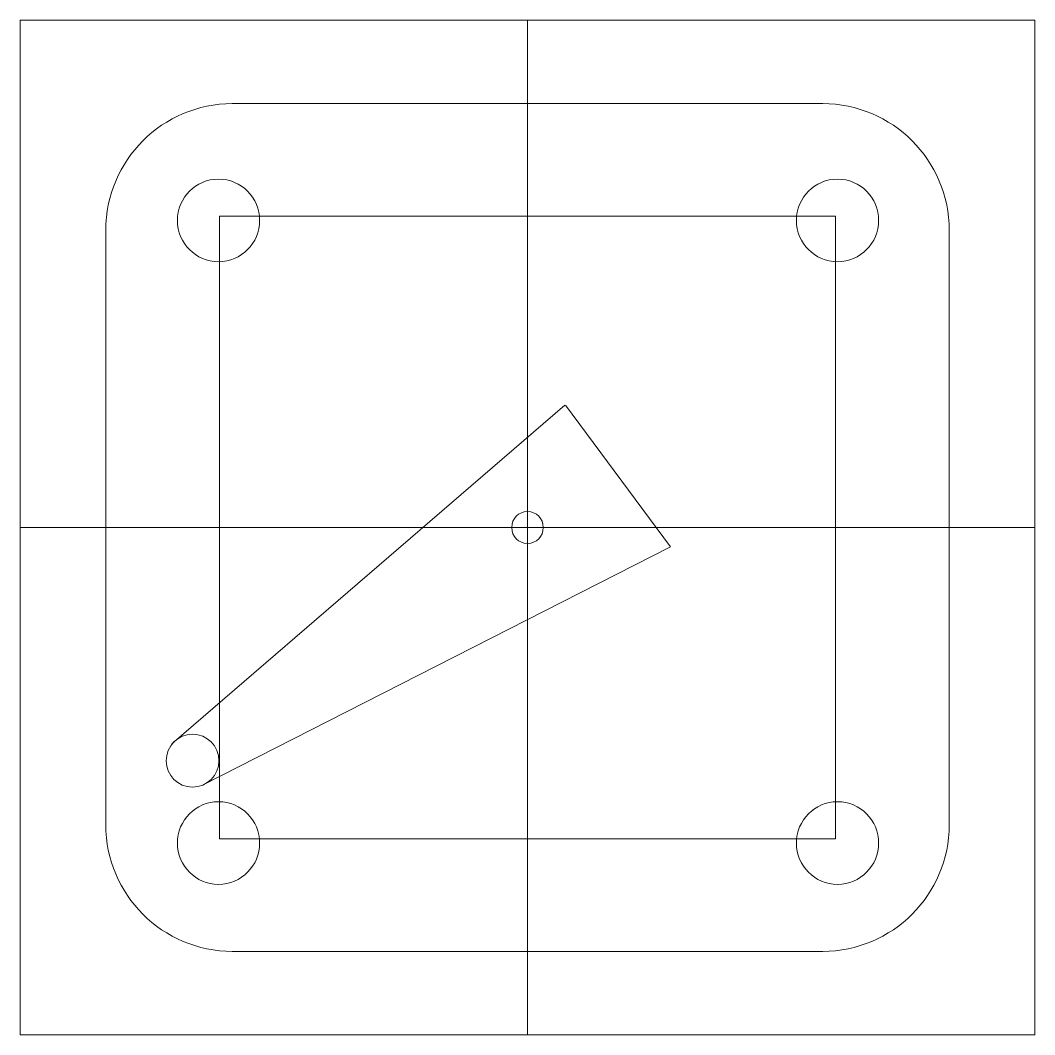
# Model space of a CAD drawing. Header units: millimetres. Extents: x -27.1 to 49.2, y -96.9 to -20.6.
import ezdxf

# ---------------------------------------------------------------- set-up
doc = ezdxf.new("R2010")
doc.units = ezdxf.units.MM
doc.header["$MEASUREMENT"] = 0
doc.layers.add('Scaled', color=7, linetype='Continuous')

msp = doc.modelspace()

# ---------------------------------------------------------------- linework, layer by layer
at = {"layer": 'Scaled', "color": 240, "lineweight": 9}
msp.add_lwpolyline([(-27.1225, -96.9461), (49.2075, -96.9461), (49.2075, -20.6161), (-27.1225, -20.6161), (-27.1225, -96.9461)], close=True, dxfattribs=at)
at = {"layer": 'Scaled', "color": 250, "lineweight": 9}
msp.add_lwpolyline([(-12.1347, -82.206), (34.2197, -82.206), (34.2197, -35.3562), (-12.1347, -35.3562), (-12.1347, -82.206)], close=True, dxfattribs=at)
at = {"layer": 'Scaled', "color": 250, "lineweight": 18}
for centre, major_axis, ratio in [((-12.2058, -35.6749), (0, 3.1073), 0.9958485), ((34.3698, -35.6749), (0, 3.1073), 0.9958485), ((11.0425, -58.781), (0, 1.1951), 0.9958999), ((-14.1577, -76.3258), (0, 1.9919), 0.9958331), ((-12.2058, -82.5246), (0, 3.1073), 0.9958485), ((34.3698, -82.5246), (0, 3.1073), 0.9958485)]:
    msp.add_ellipse(centre, major_axis=major_axis, ratio=ratio, dxfattribs=at)
for points in [[(11.0425, -20.6161), (11.0425, -20.6161), (11.0425, -96.9461), (11.0425, -96.9461)], [(-15.7212, -75.0599), (-15.7212, -75.0599), (13.8413, -49.5762), (13.8413, -49.5762)], [(13.8964, -49.5762), (13.8964, -49.5762), (21.8094, -60.2355), (21.8094, -60.2355)], [(-27.1225, -58.7811), (-27.1225, -58.7811), (49.2075, -58.7811), (49.2075, -58.7811)], [(-13.3697, -78.1543), (-13.3697, -78.1543), (21.8094, -60.2355), (21.8094, -60.2355)]]:
    msp.add_open_spline(points, degree=3, dxfattribs=at)
msp.add_open_spline([(-11.1742, -26.8866), (-11.1742, -26.8866), (33.2591, -26.8866), (33.2591, -26.8866), (33.2591, -26.8866), (38.4959, -26.8866), (42.7805, -31.1713), (42.7805, -36.408), (42.7805, -36.408), (42.7805, -36.408), (42.7805, -81.1541), (42.7805, -81.1541), (42.7805, -81.1541), (42.7805, -86.391), (38.4959, -90.6756), (33.2591, -90.6756), (33.2591, -90.6756), (33.2591, -90.6756), (-11.1742, -90.6756), (-11.1742, -90.6756), (-11.1742, -90.6756), (-16.411, -90.6756), (-20.6956, -86.391), (-20.6956, -81.1541), (-20.6956, -81.1541), (-20.6956, -81.1541), (-20.6956, -36.408), (-20.6956, -36.408), (-20.6956, -36.408), (-20.6956, -31.1713), (-16.411, -26.8866), (-11.1742, -26.8866)], degree=3, knots=[0, 0, 0, 0, 0.1111111, 0.1111111, 0.1111111, 0.1111111, 0.2222222, 0.2222222, 0.2222222, 0.2222222, 0.3333333, 0.3333333, 0.3333333, 0.3333333, 0.4444444, 0.4444444, 0.4444444, 0.4444444, 0.5555556, 0.5555556, 0.5555556, 0.5555556, 0.6666667, 0.6666667, 0.6666667, 0.6666667, 0.7777778, 0.7777778, 0.7777778, 0.7777778, 1, 1, 1, 1], dxfattribs=at)

doc.saveas('drawing.dxf')
